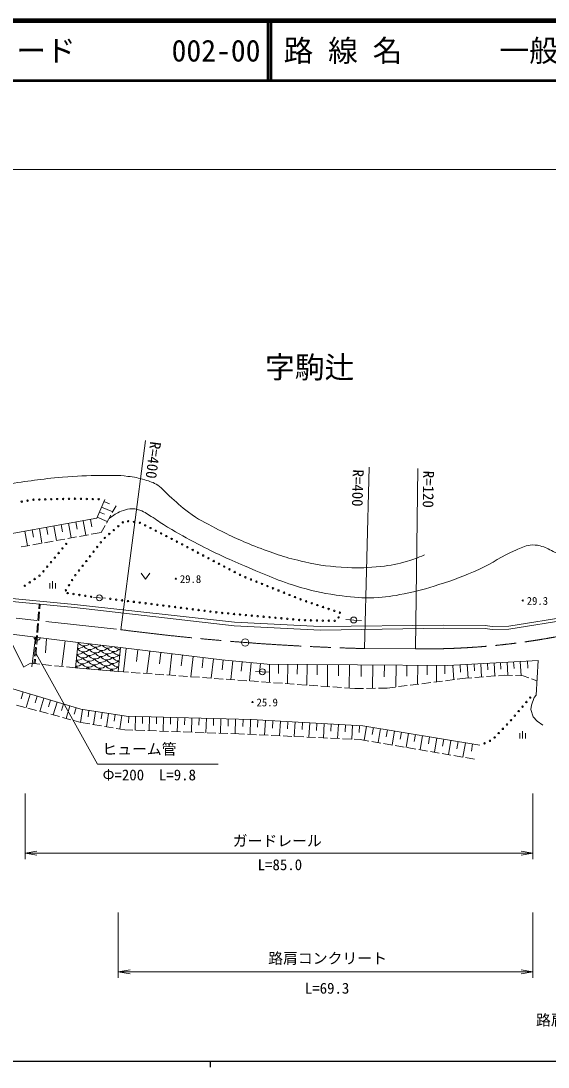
# Model space of a CAD drawing. Units: millimetres at full size, sheet at 1:1000; details may follow other scales. Extents: x 40000 to 680000, y 20000 to 380000.
# Drawn here: x 136145 to 224916, y 204000 to 380000 of the extents above; entities that cross this region are included whole.
import ezdxf
from ezdxf.enums import TextEntityAlignment as Align

# ---------------------------------------------------------------- set-up
doc = ezdxf.new("R2010")
doc.units = ezdxf.units.MM
doc.header["$LTSCALE"] = 1000
doc.linetypes.add('CHAIN', pattern=[18.5, 12, -1.5, 3.5, -1.5])
for name, color, linetype, lineweight in [('M-BGD', 7, 'Continuous', 13), ('M-BMK', 2, 'CHAIN', 13), ('M-BMK-SRVR', 3, 'Continuous', 13), ('M-STR-HTXT', 7, 'Continuous', 13), ('M-TTL', 2, 'Continuous', 140), ('M-TTL-BAND', 7, 'Continuous', 25), ('M-TTL-LINE', 7, 'Continuous', 50)]:
    doc.layers.add(name, color=color, linetype=linetype, lineweight=lineweight)
doc.layers.add('M-BMK-HTXT', color=7, linetype='Continuous')
doc.layers.add('M-TTL-TXT', color=7, linetype='Continuous')
doc.styles.add('ＭＳ ゴシック', font='')
doc.styles.get('ＭＳ ゴシック').set_extended_font_data('MS Gothic')

# ---------------------------------------------------------------- blocks, each defined once
blk = doc.blocks.new('open_arrow')
at = {"color": 0, "linetype": 'Continuous', "lineweight": -2}
blk.add_lwpolyline([(7.5, 1.25), (0, 0), (7.5, -1.25)], dxfattribs=at)

msp = doc.modelspace()

# ---------------------------------------------------------------- linework, layer by layer
at = {"layer": 'M-BGD'}
for p, q in [((149725, 298219), (151603, 297407)), ((150131, 299159), (151070, 298752)), ((151531, 297278), (152172, 298438)), ((145402, 295703), (145623, 294473)), ((146633, 295925), (147076, 293462)), ((147864, 296146), (148085, 294915)), ((148984, 296507), (150696, 295767)), ((149354, 297363), (150211, 296993)), ((150564, 295527), (151290, 296840)), ((136796, 294155), (137238, 291697)), ((138024, 294376), (138245, 293147)), ((139253, 294597), (139695, 292138)), ((140482, 294818), (140704, 293589)), ((141712, 295039), (142154, 292579)), ((142942, 295260), (143163, 294031)), ((144172, 295482), (144614, 293021)), ((147993, 293627), (149682, 293930)), ((149682, 293930), (150323, 295090)), ((140119, 292214), (141595, 292479)), ((142087, 292567), (143564, 292832)), ((144056, 292921), (145532, 293185)), ((146024, 293274), (147501, 293539)), ((136182, 291508), (137658, 291773)), ((138150, 291861), (139627, 292126)), ((156372, 287110), (157122, 286110)), ((157122, 286110), (157872, 287110)), ((140990, 284511), (140990, 285386)), ((141490, 284511), (141490, 285761)), ((141990, 284511), (141990, 285386)), ((127725, 283464), (145197, 281802)), ((127662, 282968), (145150, 281305)), ((139148, 281106), (139215, 281869)), ((139347, 281088), (139414, 281852)), ((145197, 281802), (172124, 278863)), ((148360, 282989), (149364, 282933)), ((149364, 282933), (150368, 282877)), ((138974, 279113), (139105, 280607)), ((139173, 279096), (139304, 280590)), ((145150, 281305), (172066, 278228)), ((218309, 278192), (229043, 279929)), ((122068, 278403), (145767, 275425)), ((138800, 277121), (138931, 278615)), ((139000, 277103), (139130, 278598)), ((172066, 278228), (186576, 277477)), ((172124, 278863), (186531, 278094)), ((186531, 278094), (207340, 278365)), ((190854, 279281), (192185, 279213)), ((192185, 279213), (193517, 279145)), ((207340, 278365), (214325, 278288)), ((214325, 278288), (215493, 278116)), ((215493, 278116), (218309, 278192)), ((218322, 277693), (229123, 279435)), ((133765, 276933), (136623, 271300)), ((138592, 276327), (137962, 271314)), ((138627, 275128), (138757, 276623)), ((138826, 275111), (138956, 276605)), ((186576, 277477), (207349, 277865)), ((207349, 277865), (214320, 277788)), ((214320, 277788), (215507, 277616)), ((215507, 277616), (218322, 277693)), ((138453, 273136), (138583, 274630)), ((138652, 273118), (138783, 274613)), ((140432, 276095), (140306, 273687)), ((143605, 275697), (143063, 271390)), ((145767, 275425), (152891, 274563)), ((152891, 274563), (170000, 272495)), ((153883, 274443), (153407, 270498)), ((155856, 274205), (155618, 272232)), ((157829, 273966), (157375, 270211)), ((159707, 273739), (159480, 271862)), ((161585, 273512), (161152, 269937)), ((163372, 273296), (163156, 271509)), ((165160, 273080), (164748, 269677)), ((166861, 272874), (166655, 271173)), ((137755, 271935), (136570, 271270)), ((139322, 271774), (137755, 271935)), ((138343, 271874), (138410, 272638)), ((138542, 271857), (138609, 272620)), ((141311, 271570), (139819, 271723)), ((143301, 271365), (141808, 271519)), ((145365, 271154), (143798, 271314)), ((168563, 272669), (168171, 269429)), ((170000, 272495), (177636, 271777)), ((170183, 272478), (170030, 270853)), ((171807, 272325), (171512, 269187)), ((173376, 272178), (173229, 270609)), ((174945, 272030), (174656, 268960)), ((176480, 271886), (176336, 270351)), ((177636, 271777), (208057, 271538)), ((178017, 271774), (177993, 268718)), ((179545, 271762), (179532, 270234)), ((181072, 271750), (181047, 268497)), ((182698, 271737), (182686, 270111)), ((184325, 271724), (184297, 268262)), ((186056, 271711), (186042, 269980)), ((187787, 271697), (187758, 268012)), ((189630, 271683), (189615, 269840)), ((191472, 271668), (191441, 267745)), ((193434, 271653), (193418, 269691)), ((195395, 271637), (195364, 267726)), ((197351, 271622), (197335, 269666)), ((199306, 271606), (199278, 267948)), ((201136, 271592), (201121, 269763)), ((202965, 271578), (202940, 268405)), ((204552, 271565), (204539, 269979)), ((206138, 271553), (206116, 268802)), ((207513, 271542), (207502, 270166)), ((208057, 271538), (223224, 272422)), ((208887, 271586), (209028, 269166)), ((210098, 271657), (210168, 270446)), ((211308, 271727), (211441, 269447)), ((212448, 271794), (212514, 270654)), ((213587, 271860), (213718, 269626)), ((214705, 271925), (214770, 270808)), ((215822, 271990), (215949, 269800)), ((216917, 272054), (216981, 270959)), ((218012, 272118), (218140, 269911)), ((219115, 272182), (219180, 271079)), ((220219, 272247), (220360, 269829)), ((221428, 272317), (221498, 271108)), ((223224, 272422), (222913, 266546)), ((152520, 270562), (154238, 270438)), ((154736, 270402), (156232, 270293)), ((156731, 270257), (158227, 270149)), ((158726, 270113), (160222, 270005)), ((160721, 269969), (162217, 269860)), ((162715, 269824), (164211, 269716)), ((164710, 269680), (166206, 269572)), ((166705, 269535), (168201, 269427)), ((168700, 269391), (170196, 269283)), ((175665, 270570), (176793, 270507)), ((176793, 270507), (177921, 270443)), ((209628, 269240), (211025, 269415)), ((211025, 269415), (212073, 269497)), ((212571, 269536), (214067, 269653)), ((214565, 269692), (216061, 269809)), ((216559, 269848), (217607, 269930)), ((217607, 269930), (218922, 269882)), ((219422, 269864), (220736, 269816)), ((220736, 269816), (221654, 269474)), ((222123, 269300), (223041, 268958)), ((170694, 269247), (172191, 269138)), ((172689, 269102), (174185, 268994)), ((174684, 268958), (176180, 268850)), ((176679, 268814), (178175, 268705)), ((178674, 268669), (180170, 268561)), ((180668, 268525), (182164, 268417)), ((182663, 268380), (184159, 268272)), ((184658, 268236), (186154, 268128)), ((186653, 268092), (188149, 267983)), ((188648, 267947), (190144, 267839)), ((190642, 267803), (192360, 267679)), ((192360, 267679), (193836, 267702)), ((194336, 267710), (195836, 267733)), ((196336, 267741), (197812, 267764)), ((197812, 267764), (199209, 267939)), ((199705, 268001), (201193, 268187)), ((201690, 268249), (203178, 268435)), ((203674, 268497), (205163, 268683)), ((205659, 268745), (207147, 268931)), ((207643, 268993), (209132, 269178)), ((136548, 267104), (136198, 265931)), ((137720, 266754), (137039, 264470)), ((138862, 266414), (138522, 265271)), ((140005, 266073), (139341, 263847)), ((222594, 266163), (222096, 264873)), ((222913, 266546), (222594, 266163)), ((136856, 264519), (135408, 264911)), ((138786, 263997), (137338, 264389)), ((141118, 265741), (140786, 264628)), ((142230, 265410), (141584, 263241)), ((143315, 265086), (142992, 264002)), ((144399, 264763), (143769, 262650)), ((145456, 264448), (145141, 263392)), ((146521, 264172), (146191, 261995)), ((147609, 264007), (147444, 262919)), ((222096, 264873), (222019, 264171)), ((222019, 264171), (222402, 262945)), ((140717, 263475), (139269, 263867)), ((142648, 262953), (141200, 263345)), ((144578, 262431), (143130, 262823)), ((146240, 261982), (145061, 262301)), ((148697, 263842), (148361, 261627)), ((149805, 263674), (149637, 262566)), ((150913, 263506), (150571, 261256)), ((152037, 263335), (151867, 262210)), ((153162, 263164), (152816, 260880)), ((154309, 263044), (154279, 261889)), ((155464, 263013), (155402, 260675)), ((156633, 262982), (156602, 261813)), ((157803, 262951), (157740, 260591)), ((158983, 262920), (158951, 261740)), ((160163, 262889), (160100, 260506)), ((161354, 262857), (161323, 261666)), ((162545, 262825), (162481, 260421)), ((163748, 262794), (163716, 261591)), ((164950, 262762), (164885, 260335)), ((166163, 262729), (166131, 261516)), ((167377, 262697), (167312, 260248)), ((168602, 262665), (168569, 261440)), ((169827, 262632), (169761, 260160)), ((171063, 262600), (171030, 261363)), ((172299, 262567), (172233, 260071)), ((173547, 262534), (173514, 261286)), ((174795, 262501), (174727, 259962)), ((176063, 262432), (175990, 261164)), ((177330, 262360), (177187, 259848)), ((178586, 262288), (178514, 261032)), ((222402, 262945), (223092, 262167)), ((147735, 261732), (146240, 261982)), ((149707, 261401), (148228, 261649)), ((151680, 261070), (150200, 261318)), ((153667, 260737), (152173, 260988)), ((154996, 260689), (153667, 260737)), ((156994, 260618), (155495, 260672)), ((158993, 260546), (157494, 260600)), ((160992, 260474), (159493, 260528)), ((179842, 262216), (179700, 259732)), ((181084, 262145), (181013, 260903)), ((182326, 262074), (182186, 259617)), ((183554, 262004), (183484, 260776)), ((184783, 261934), (184644, 259503)), ((185998, 261865), (185929, 260649)), ((187214, 261795), (187077, 259391)), ((188416, 261727), (188347, 260525)), ((189618, 261658), (189482, 259280)), ((190807, 261590), (190739, 260401)), ((191996, 261522), (191862, 259170)), ((193173, 261455), (193106, 260279)), ((194342, 261321), (193955, 258985)), ((195510, 261128), (195316, 259959)), ((196678, 260934), (196289, 258584)), ((197853, 260740), (197658, 259565)), ((199028, 260545), (198637, 258182)), ((220631, 259273), (220631, 260523)), ((223092, 262167), (224049, 261541)), ((162991, 260403), (161492, 260456)), ((164989, 260331), (163490, 260385)), ((166988, 260259), (165489, 260313)), ((168987, 260188), (167488, 260241)), ((170985, 260116), (169486, 260170)), ((172814, 260050), (171485, 260098)), ((173791, 260005), (172814, 260050)), ((175789, 259913), (174290, 259982)), ((177787, 259820), (176288, 259890)), ((179784, 259728), (178286, 259797)), ((181782, 259636), (180284, 259705)), ((183780, 259543), (182282, 259613)), ((185778, 259451), (184280, 259520)), ((187776, 259359), (186278, 259428)), ((189774, 259266), (188275, 259336)), ((191772, 259174), (190273, 259243)), ((193248, 259106), (192271, 259151)), ((194755, 258847), (193248, 259106)), ((196726, 258509), (195247, 258763)), ((200210, 260350), (200014, 259168)), ((201391, 260154), (200998, 257777)), ((202580, 259957), (202383, 258769)), ((203768, 259760), (203373, 257370)), ((204964, 259562), (204766, 258367)), ((206159, 259364), (205761, 256960)), ((207361, 259165), (207162, 257963)), ((208564, 258966), (208163, 256548)), ((209773, 258766), (209573, 257557)), ((220131, 259273), (220131, 260148)), ((221131, 259273), (221131, 260148)), ((198697, 258171), (197219, 258425)), ((200668, 257833), (199190, 258087)), ((202640, 257495), (201161, 257749)), ((204611, 257157), (203132, 257411)), ((206582, 256819), (205104, 257073)), ((210982, 258566), (210579, 256134)), ((212198, 258365), (211997, 257148)), ((208553, 256481), (207075, 256735)), ((210524, 256143), (209046, 256397)), ((212524, 255800), (211017, 256059))]:
    msp.add_line(p, q, dxfattribs=at)
for points in [[(107568, 293973), (110616, 291483), (113492, 290839), (128389, 292642), (148909, 296334), (150283, 299511)], [(145767, 275425), (145365, 271154), (152520, 270562), (152891, 274563)], [(129845, 269101), (146240, 264214), (153882, 263055), (174917, 262497), (193720, 261424), (213425, 258161)]]:
    msp.add_lwpolyline(points, dxfattribs=at)
for centre, radius in [((136281, 299127), 125), ((137266, 299302), 125), ((138253, 299456), 125), ((139252, 299480), 125), ((140252, 299505), 125), ((141252, 299529), 125), ((142252, 299553), 125), ((143251, 299578), 125), ((144251, 299602), 125), ((145251, 299622), 125), ((146250, 299600), 125), ((147250, 299578), 125), ((148250, 299556), 125), ((149250, 299534), 125), ((153295, 295644), 125), ((154198, 295827), 125), ((155191, 295714), 125), ((156177, 295575), 125), ((151782, 294337), 125), ((152539, 294990), 125), ((157070, 295125), 125), ((157963, 294675), 125), ((158857, 294226), 125), ((149606, 292286), 125), ((150269, 293029), 125), ((151025, 293683), 125), ((159750, 293776), 125), ((160641, 293323), 125), ((161527, 292858), 125), ((162412, 292393), 125), ((142498, 290483), 125), ((143139, 291251), 125), ((143779, 292019), 125), ((148380, 290706), 125), ((148993, 291496), 125), ((163297, 291928), 125), ((164182, 291463), 125), ((165068, 290998), 125), ((165953, 290533), 125), ((141217, 288947), 125), ((141858, 289715), 125), ((147154, 289126), 125), ((147767, 289916), 125), ((166838, 290068), 125), ((167724, 289603), 125), ((168609, 289138), 125), ((169494, 288673), 125), ((139937, 287411), 125), ((140577, 288179), 125), ((145314, 286756), 125), ((145927, 287546), 125), ((146541, 288336), 125), ((170379, 288208), 125), ((171265, 287743), 125), ((172150, 287278), 125), ((173035, 286813), 125), ((137623, 285539), 125), ((138450, 286102), 125), ((139277, 286665), 125), ((144247, 285067), 125), ((144768, 285920), 125), ((162227, 286161), 100), ((173944, 286398), 125), ((174873, 286028), 125), ((175802, 285658), 125), ((176731, 285288), 125), ((136796, 284977), 125), ((143725, 284213), 125), ((144016, 283736), 125), ((145004, 283583), 125), ((145993, 283430), 125), ((146981, 283276), 125), ((149364, 282933), 500), ((177660, 284918), 125), ((178589, 284548), 125), ((179518, 284178), 125), ((180447, 283808), 125), ((181376, 283438), 125), ((147969, 283123), 125), ((151194, 282773), 125), ((152186, 282647), 125), ((153178, 282522), 125), ((154170, 282396), 125), ((155162, 282271), 125), ((156154, 282145), 125), ((157147, 282020), 125), ((158139, 281894), 125), ((159131, 281769), 125), ((160123, 281643), 125), ((161115, 281517), 125), ((182305, 283068), 125), ((183234, 282698), 125), ((184172, 282352), 125), ((185120, 282033), 125), ((186068, 281714), 125), ((220640, 282489), 100), ((162107, 281392), 125), ((163099, 281266), 125), ((164091, 281141), 125), ((165083, 281015), 125), ((166075, 280890), 125), ((167067, 280764), 125), ((168059, 280639), 125), ((169052, 280513), 125), ((170045, 280403), 125), ((171041, 280312), 125), ((172037, 280222), 125), ((173033, 280131), 125), ((174029, 280041), 125), ((175025, 279950), 125), ((176021, 279859), 125), ((177017, 279769), 125), ((187015, 281395), 125), ((187963, 281077), 125), ((188911, 280758), 125), ((189859, 280439), 125), ((178012, 279678), 125), ((179008, 279588), 125), ((180004, 279497), 125), ((181000, 279407), 125), ((181996, 279316), 125), ((182992, 279226), 125), ((183990, 279172), 125), ((184990, 279153), 125), ((185989, 279133), 125), ((186989, 279114), 125), ((187989, 279094), 125), ((188989, 279075), 125), ((189637, 279649), 125), ((192185, 279213), 500), ((176793, 270507), 500), ((221903, 266171), 125), ((175138, 265408), 100), ((219964, 263882), 125), ((220611, 264645), 125), ((221257, 265408), 125), ((218672, 262356), 125), ((219318, 263119), 125), ((217294, 260907), 125), ((217984, 261630), 125), ((215117, 258883), 125), ((215912, 259461), 125), ((216603, 260184), 125), ((214212, 258457), 125)]:
    msp.add_circle(centre, radius, dxfattribs=at)
for centre, radius, start, end in [((138878, 276291), 500, 172.83795, 352.83795), ((145789, 275674), 1250, 264.70206, 318.1301), ((146828, 276085), 1250, 211.8699, 314.33525), ((147781, 275500), 1250, 211.8699, 318.1301), ((148821, 275911), 1250, 215.87872, 310.32643), ((149773, 275325), 1250, 211.8699, 318.1301), ((150813, 275736), 1250, 220.16634, 306.03881), ((152805, 275562), 1250, 224.83146, 272.84734), ((145614, 273682), 1250, 264.10619, 318.1301), ((144662, 274267), 1250, 317.13981, 318.1301), ((145701, 274678), 1250, 264.40413, 318.1301), ((146654, 274093), 1250, 211.8699, 318.1301), ((144749, 275263), 1250, 317.63212, 318.1301), ((146741, 275089), 1250, 211.8699, 318.1301), ((147607, 273507), 1250, 211.8699, 318.1301), ((147694, 274504), 1250, 211.8699, 318.1301), ((148646, 273918), 1250, 211.8699, 318.1301), ((148734, 274915), 1250, 211.8699, 318.1301), ((149686, 274329), 1250, 211.8699, 318.1301), ((150639, 273744), 1250, 211.8699, 318.1301), ((150726, 274740), 1250, 211.8699, 318.1301), ((151679, 274155), 1250, 211.8699, 318.1301), ((151766, 275151), 1250, 211.8699, 318.1301), ((152631, 273570), 1250, 211.8699, 272.37338), ((152718, 274566), 1250, 211.8699, 272.61029), ((153671, 273981), 1250, 211.8699, 223.06036), ((153758, 274977), 1250, 211.8699, 223.37372), ((144487, 272275), 1250, 316.17135, 318.1301), ((145527, 272686), 1250, 263.80824, 318.1301), ((146480, 272100), 1250, 211.8699, 231.19789), ((144574, 273271), 1250, 316.65296, 318.1301), ((146567, 273096), 1250, 211.8699, 318.1301), ((147519, 272511), 1250, 211.8699, 318.1301), ((146480, 272100), 1250, 299.3507, 318.1301), ((148472, 271926), 1250, 211.8699, 230.42235), ((148559, 272922), 1250, 211.8699, 318.1301), ((149512, 272337), 1250, 211.8699, 318.1301), ((149599, 273333), 1250, 211.8699, 318.1301), ((148472, 271926), 1250, 300.12624, 318.1301), ((150464, 271752), 1250, 211.8699, 229.6616), ((150552, 272748), 1250, 211.8699, 318.1301), ((151504, 272163), 1250, 211.8699, 318.1301), ((151591, 273159), 1250, 211.8699, 318.1301), ((152544, 272574), 1250, 211.8699, 272.13659), ((153497, 271988), 1250, 211.8699, 222.42901), ((153584, 272984), 1250, 211.8699, 222.74547), ((150464, 271752), 1250, 300.88699, 318.1301), ((152457, 271577), 1250, 211.8699, 228.91469)]:
    msp.add_arc(centre, radius, start, end, dxfattribs=at)
for points, knots in [([(103019, 299902), (103656, 300003), (103935, 300055), (104506, 299948), (105034, 299848), (105310, 299694), (105785, 299444), (106529, 299054), (106788, 298575), (107541, 298204), (108143, 297907), (108514, 297761), (109182, 297689), (109634, 297640), (109893, 297682), (110345, 297727), (111779, 297870), (112574, 298030), (113990, 298299), (115554, 298597), (116376, 298996), (117930, 299349), (120529, 299939), (121999, 300214), (124627, 300665), (128164, 301272), (130154, 301563), (133709, 302058), (137382, 302570), (139434, 302938), (143131, 303235), (145699, 303441), (147144, 303535), (149720, 303527), (151445, 303522), (152423, 303605), (154134, 303381), (155264, 303233), (155910, 303156), (156996, 302809), (157883, 302525), (158414, 302389), (159190, 301874), (160033, 301314), (160340, 300790), (161098, 300118), (162356, 299003), (163030, 298335), (164379, 297333), (166037, 296102), (167111, 295619), (168940, 294661), (171648, 293244), (173214, 292529), (176066, 291427), (179048, 290276), (180761, 289697), (183879, 288995), (186651, 288371), (188255, 288215), (191091, 288050), (193291, 287922), (194536, 288011), (196729, 288222), (198521, 288394), (199532, 288576), (201251, 289109), (202380, 289460), (202798, 289609), (204085, 290168)], [0, 0, 0, 0, 1, 1, 1, 2, 2, 2, 3, 3, 3, 4, 4, 4, 5, 5, 5, 6, 6, 6, 7, 7, 7, 8, 8, 8, 9, 9, 9, 10, 10, 10, 11, 11, 11, 12, 12, 12, 13, 13, 13, 14, 14, 14, 15, 15, 15, 16, 16, 16, 17, 17, 17, 18, 18, 18, 19, 19, 19, 20, 20, 20, 21, 21, 21, 22, 22, 22, 23, 23, 23, 23]), ([(150990, 296298), (151870, 296918), (152174, 297180), (153046, 297507), (153590, 297710), (153898, 297863), (154477, 297907), (155136, 297958), (155532, 297915), (156156, 297698), (157101, 297368), (157537, 296965), (158388, 296438), (159356, 295841), (159860, 295446), (160831, 294855), (162805, 293652), (163952, 293044), (166001, 291974), (168989, 290413), (170713, 289630), (173814, 288310), (177438, 286768), (179453, 285818), (183230, 284704), (185912, 283914), (187474, 283659), (190242, 283273), (192316, 282984), (193501, 282891), (195594, 282958), (197588, 283023), (198701, 283238), (200660, 283617), (202987, 284066), (204269, 284442), (206527, 285162), (209217, 286020), (210696, 286603), (213281, 287738), (215776, 288833), (216945, 289929), (219463, 290972), (220400, 291360), (220915, 291694), (221924, 291802), (222563, 291870), (222942, 291843), (223565, 291687), (224476, 291461), (224931, 291155), (225778, 290752), (227573, 289900), (228464, 289190), (230281, 288387), (231729, 287746), (232517, 287275), (234059, 286917), (235650, 286549), (236595, 286614), (238228, 286593), (240474, 286565), (241322, 286740), (243952, 287137)], [0, 0, 0, 0, 1, 1, 1, 2, 2, 2, 3, 3, 3, 4, 4, 4, 5, 5, 5, 6, 6, 6, 7, 7, 7, 8, 8, 8, 9, 9, 9, 10, 10, 10, 11, 11, 11, 12, 12, 12, 13, 13, 13, 14, 14, 14, 15, 15, 15, 16, 16, 16, 17, 17, 17, 18, 18, 18, 19, 19, 19, 20, 20, 20, 21, 21, 21, 21])]:
    msp.add_open_spline(points, degree=3, knots=knots, dxfattribs=at)
at = {"layer": 'M-BMK'}
for p, q in [((121927, 281009), (152991, 277581)), ((194012, 274407), (202579, 274365))]:
    msp.add_line(p, q, dxfattribs=at)
for centre, radius, start, end in [((204260, 394353), 120000, 269.19737, 285.41743), ((204318, 674274), 400000, 262.62756, 268.52358)]:
    msp.add_arc(centre, radius, start, end, dxfattribs=at)
at = {"layer": 'M-BMK-SRVR'}
msp.add_circle((173908, 275432), 600, dxfattribs=at)
at = {"layer": 'M-STR-HTXT'}
for p, q in [((76193, 355000), (505563, 355000)), ((152991, 277581), (157111, 309421)), ((194012, 274407), (194798, 304916)), ((202579, 274365), (203004, 304705)), ((149030, 254967), (138688, 273529)), ((169355, 254967), (149030, 254967)), ((136851, 250000), (136851, 239000)), ((222367, 250000), (222367, 239000)), ((136851, 240000), (222367, 240000)), ((152520, 230000), (152520, 219000)), ((222367, 230000), (222367, 219000)), ((152520, 220000), (222367, 220000))]:
    msp.add_line(p, q, dxfattribs=at)
at = {"layer": 'M-TTL'}
msp.add_line((680000, 380000), (40000, 380000), dxfattribs=at)
at = {"layer": 'M-TTL-BAND'}
for p, q in [((40000, 205000), (579000, 205000)), ((168000, 205000), (168000, 204000))]:
    msp.add_line(p, q, dxfattribs=at)
at = {"layer": 'M-TTL-LINE'}
for p, q in [((177750, 380000), (177750, 370000)), ((178250, 380000), (178250, 370000)), ((40000, 370000), (680000, 370000))]:
    msp.add_line(p, q, dxfattribs=at)

# ---------------------------------------------------------------- block references
at = {"layer": 'M-STR-HTXT', "xscale": 267, "yscale": 267}
for p in [(136851, 240000), (152520, 220000)]:
    msp.add_blockref('open_arrow', p, dxfattribs=at)
at = {"layer": 'M-STR-HTXT', "xscale": 267, "yscale": 267, "rotation": 180}
for p in [(222367, 240000), (222367, 220000)]:
    msp.add_blockref('open_arrow', p, dxfattribs=at)

# ---------------------------------------------------------------- texts
at = {"layer": 'M-BGD', "style": 'ＭＳ ゴシック'}
for s, p in [('29.8', (162910, 286101)), ('29.3', (221322, 282429)), ('25.9', (175821, 265348))]:
    msp.add_text(s, height=1320, dxfattribs=at).set_placement(p, align=Align.MIDDLE_LEFT)
at = {"layer": 'M-BMK-HTXT', "style": 'ＭＳ ゴシック'}
msp.add_text('字駒辻', height=3666, dxfattribs=at).set_placement((184768, 321738), align=Align.MIDDLE_CENTER)
at = {"layer": 'M-STR-HTXT', "style": 'ＭＳ ゴシック'}
for s, rotation, p in [('R=400', 262.628, (158847, 309197)), ('R=400', 268.524, (192961, 304532)), ('R=120', 269.197, (204810, 304317))]:
    msp.add_text(s, height=1833, rotation=rotation, dxfattribs=at).set_placement(p, align=Align.MIDDLE_LEFT)
for s, p in [('ヒューム管', (156103, 256033)), ('L=85.0', (179754, 236577)), ('L=69.3', (187701, 215799))]:
    msp.add_text(s, height=1833, dxfattribs=at).set_placement(p, align=Align.BOTTOM_CENTER)
msp.add_text('Φ=200\u3000L=9.8', height=1833, dxfattribs=at).set_placement((149899, 251685), align=Align.BOTTOM_LEFT)
for s, p in [('ガードレール', (171812, 242071)), ('路肩コンクリート', (177785, 222302)), ('路肩コンクリート', (222877, 211903))]:
    msp.add_text(s, height=1833, dxfattribs=at).set_placement(p, align=Align.MIDDLE_LEFT)
at = {"layer": 'M-TTL-TXT', "style": 'ＭＳ ゴシック'}
for s, p in [('図面コード', (120380, 375000)), ('002-00', (161521, 375000)), ('路 線 名', (180380, 375000)), ('一般県道日野吉田線', (216734, 375000))]:
    msp.add_text(s, height=3666, dxfattribs=at).set_placement(p, align=Align.MIDDLE_LEFT)

doc.saveas('drawing.dxf')
